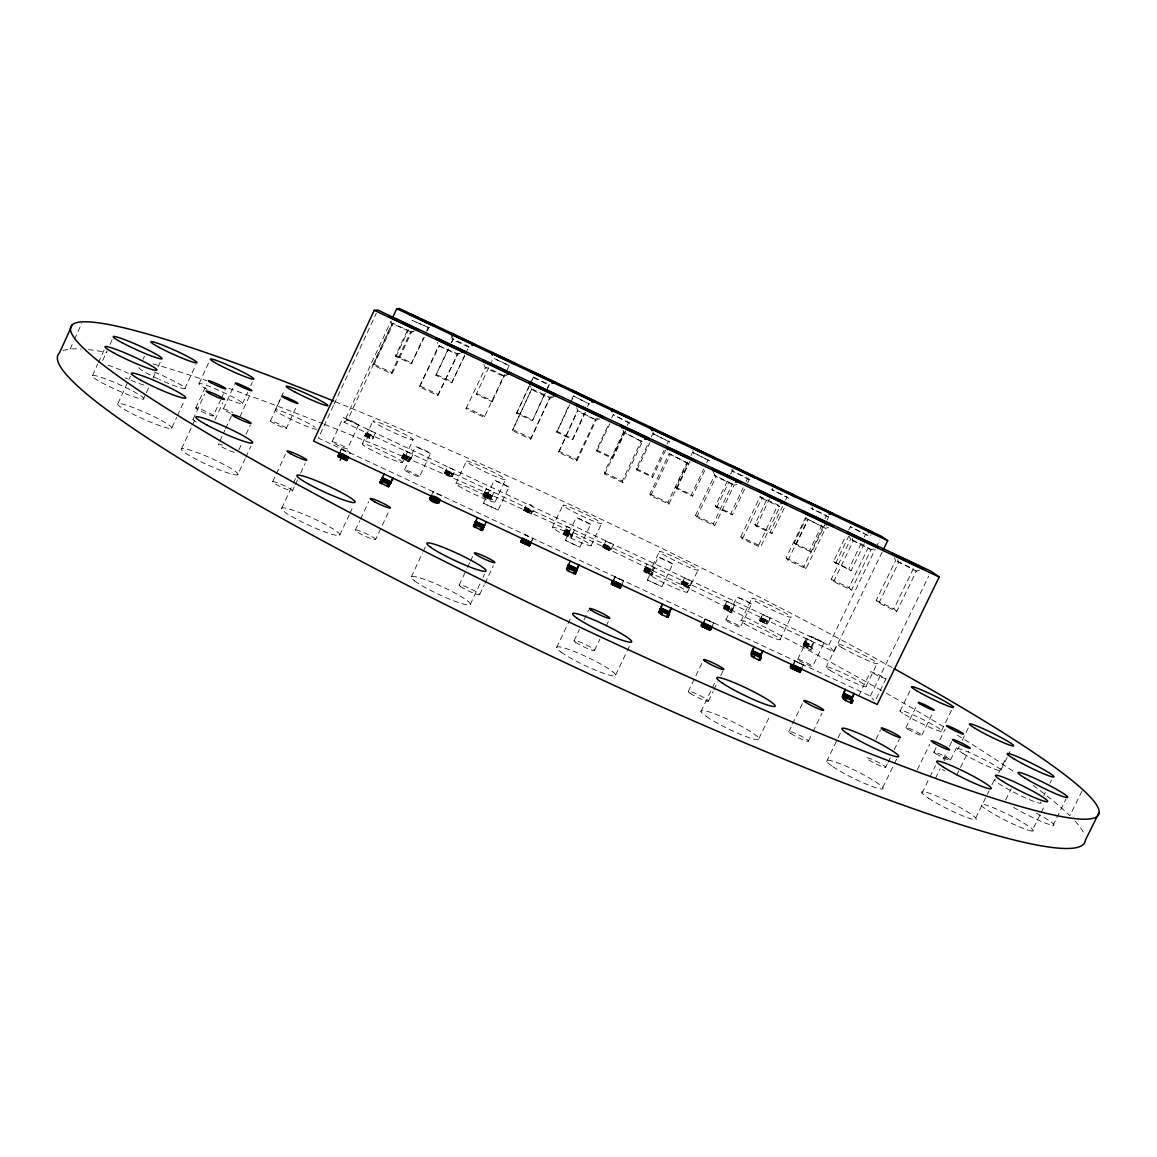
<?xml version="1.0" encoding="UTF-8"?>
<svg xmlns="http://www.w3.org/2000/svg" width="1157" height="1157" viewBox="0 0 1157 1157"><rect width="100%" height="100%" fill="white"/><g stroke="black" fill="none" stroke-linecap="round" stroke-linejoin="round"><path stroke-width="0.75" stroke-dasharray="5 3.75" d="M811.824 647.269C818.028 633.197 808.671 648.021 811.679 650.248L812.619 648.296L811.824 647.269L803.869 643.451L806.198 638.433L813.935 642.251M731.962 612.95L731.557 610.968L734.319 604.778L731.962 612.95L724.412 609.406L724.036 607.454L726.798 601.25L734.493 605.053M531.193 542.315L532.929 538.41L524.338 534.404L522.588 538.294M531.309 513.968L532.206 511.437L530.774 510.454L529.863 512.377L531.251 513.997L523.788 510.497L524.757 507.952L526.233 508.328L525.321 510.251L523.846 509.875M364.73 436.044L365.887 433.21L373.581 436.695L372.279 439.588L364.744 435.987L366.19 433.701L367.912 434.193L367 436.131L365.294 435.639M524.338 534.404L532.914 538.67M811.679 650.248L804.158 646.734L803.869 643.451M523.788 510.512C528.908 492.506 543.457 520.346 524.7 508.559L524.757 507.952M530.615 439.168L549.908 398.21L549.85 397.372L531.757 388.839L512.377 430.592L530.615 439.168L549.85 397.372L553.162 396.084M528.865 386.713L516.572 413.266L532.408 420.729L544.6 394.132M732.323 609.985L724.846 606.21L726.798 601.25M571.356 537.788L572.296 535.807C574.436 530.369 562.837 527.1 563.734 534.216L571.356 537.788L572.903 533.131M653.141 570.893L654.573 567.422L651.854 575.448L644.261 571.905C642.54 564.587 654.139 568 652.794 573.482L651.854 575.448M531.757 388.839L512.377 430.592M530.268 384.124L533.406 377.066L549.141 384.5L546.118 391.601M572.209 535.098L564.486 531.396M806.198 638.433L804.332 643.755L812.619 648.296M652.461 572.599L644.97 568.81L647.023 563.893L654.674 567.668M724.846 606.21L727.088 608.596L732.902 610.983M490.467 499.925C495.731 494.241 483.293 488.341 482.802 496.339L490.467 499.925L492.39 495.427M644.97 568.81L646.821 571.023L652.794 573.482M486.229 488.804L493.923 492.188L492.347 495.615M482.802 496.339L484.335 492.853L491.971 496.425M365.496 434.092L373.219 437.635L375.316 432.964L367.752 429.435L366.19 433.701M490.626 499.318L483.019 495.673M491.566 497.336L483.915 493.677M572.932 533.348L574.436 529.906L566.843 526.348L563.734 534.216M451.968 476.886L453.197 474.269L445.676 470.754L445.373 471.42L447.253 471.347L446.356 473.285L444.462 473.358L451.968 476.886L455.048 470.32L447.528 466.792L444.476 473.314L452.04 476.727M445.141 471.854C454.932 477.161 456.06 475.122 445.503 471.13L446.023 469.988M70.042 349.11L73.686 341.084M74.424 339.478L81.728 323.439M92.574 375.36L97.68 364.166M98.417 362.56L104.246 349.776M102.698 360.463L107.08 350.846M110.002 344.439L112.2 339.637M117.971 403.475L130.394 376.329M143.034 359.321L144.509 356.096M143.41 399.064A28.347 3.008 24.1 0 0 109.25 380.291A28.347 3.008 24.1 0 0 101.136 382.316A28.347 3.008 24.1 0 0 143.41 399.064L149.253 386.293M152.97 378.108L155.168 373.306M158.09 366.914L160.288 362.112M184.86 388.651L195.952 364.498M171.554 428.437A29.822 3.37 24.1 0 0 135.253 408.363A29.822 3.37 24.1 0 0 127.299 411.14A29.822 3.37 24.1 0 0 171.554 428.437L176.688 417.287M177.411 415.696L184.006 401.349M199.12 383.473L208.925 362.17M195.851 407.814L206.857 383.878M193.074 419.355L204.673 394.132M181.663 448.612L191.903 426.383M192.626 424.793L194.824 420.02M213.25 415.927A9.661 0.983 24.4 0 0 201.332 409.433A9.661 0.983 24.4 0 0 199.047 410.258A9.661 0.983 24.4 0 0 213.25 415.927L220.597 399.989M221.32 398.398L224.993 390.43M214.913 419.977L222.896 402.636M230.417 413.266A9.227 0.897 24.5 0 1 223.301 408.942L234.509 384.616M219.83 441.077L224.863 430.173M225.586 428.611L231.342 416.144M242.42 403.721L247.714 392.266M250.722 385.729L252.24 382.446M239.933 416.708L250.404 394.031M238.848 449.943L242.435 442.148M246.036 434.367L250.36 425.024M237.735 474.703A31.08 3.717 24.3 0 0 199.033 453.211A31.08 3.717 24.3 0 0 192.163 457.16A31.08 3.717 24.3 0 0 237.735 474.703L245.067 458.866M245.805 457.275L250.924 446.183M275.366 409.795L280.457 398.789M281.194 397.227L284.824 389.359M270.42 420.931L280.5 399.136M286.372 428.379A8.837 0.839 24.6 0 0 275.221 422.377A8.837 0.839 24.6 0 0 273.573 423.202A8.837 0.839 24.6 0 0 286.372 428.379L297.175 405.051M272.705 481.702L285.461 454.195M281.773 508.169L292.678 484.667M293.401 483.105L295.585 478.405M292.417 490.872A10.905 1.273 24.5 0 0 278.62 483.236A10.905 1.273 24.5 0 0 276.639 484.754A10.905 1.273 24.5 0 0 292.417 490.872L294.673 486.027M295.425 484.407L297.682 479.562M300.675 473.097L305.188 463.393M333.404 405.659L318.349 438.069L870.368 696.109L873.795 700.289M334.156 404.039L376.3 313.287M332.001 441.685L343.181 417.634L351.569 420.801L358.583 424.836L347.389 448.873A8.504 0.781 24.8 0 1 335.241 443.941A8.504 0.781 24.8 0 1 336.456 443.015A8.504 0.781 24.8 0 1 347.389 448.873M882.227 551.903L833.937 651.666L343.991 422.218L390.719 321.689M414.278 331.09L411.502 332.073L392.469 372.944L391.182 373.566L372.785 364.918L391.963 323.685L390.849 320.995M343.991 422.218L347.635 419.962L392.599 323.28M372.785 364.918L374.232 364.368L393.25 323.468L411.502 332.073L391.963 323.685L393.25 323.468M340.129 451.534C340.679 442.596 361.939 462.033 341.272 449.09M340.346 451.375L341.489 448.93M424.33 337.367L411.299 363.688L395.347 356.182L407.481 330.121M395.347 356.182L396.446 355.749L408.479 329.89M391.182 373.566L410.359 332.363L413.599 331.191M362.343 443.796L372.988 420.946M366.827 439.168L369.98 432.4M372.814 439.168L373.725 437.23L372.511 436.334L371.599 438.286L372.308 439.588M411.299 363.688L423.448 337.656M426.47 331.148L427.989 327.894L430.809 326.867M427.338 330.916L428.842 327.677L412.022 320.359L428.842 327.677M339.753 535.127A32.02 4.021 24.6 0 0 298.578 512.218A32.02 4.021 24.6 0 0 293.835 517.714A32.02 4.021 24.6 0 0 339.753 535.127L349.226 514.822M349.964 513.26L353.608 505.435M437.78 395.492L457.738 353.912L437.78 395.492L419.456 386.872L438.662 345.726L457.738 353.912L460.472 352.899M419.456 386.872L439.559 345.321M355.373 530.123L359.798 520.65M360.536 519.074L368.649 501.69M464.521 356.342L451.765 382.75L435.856 375.258L448.005 349.255M451.042 342.747L453.226 339.189L469.048 346.666L467.529 349.891M435.856 375.258L448.699 348.879M451.722 342.429L453.226 339.189L452.257 336.253M401.479 458.273L405.34 450.709L413.006 454.296L409.188 461.889L401.479 458.273L403.822 453.963M402.766 459.213L403.706 457.217L402.419 456.292M402.462 462.569A22.157 1.938 24.9 0 0 373.494 447.18A22.157 1.938 24.9 0 0 371.223 449.827A22.157 1.938 24.9 0 0 402.462 462.569L413.121 439.761A22.171 1.707 25 0 0 384.066 424.532A22.171 1.707 25 0 0 381.94 426.803A22.171 1.707 25 0 0 413.121 439.761M407.481 461.426L408.421 459.43L410.113 459.893L410.981 458.505M404.545 469.829L415.493 446.428L423.39 449.408L430.447 453.428L419.499 476.829A8.258 0.738 25 0 1 407.9 472.128A8.258 0.738 25 0 1 408.652 471.058A8.258 0.738 25 0 1 419.499 476.829M409.188 461.889L410.113 459.893M375.62 539.552A11.165 1.359 24.8 0 0 361.114 531.511A11.165 1.359 24.8 0 0 359.755 533.464A11.165 1.359 24.8 0 0 375.62 539.552L388.911 511.134M451.765 382.75L464.68 355.141M465.447 353.521L469.048 346.666M445.329 471.463L452.879 474.934L453.428 473.777L445.908 470.263M411.039 458.49C386.409 448.164 427.786 465.909 403.692 454.108M465.982 408.754L485.723 367.102L503.859 375.663L484.262 417.359L465.982 408.754L466.633 407.828L484.769 416.361L484.262 417.359M476.25 394.291L476.756 393.582L492.52 401.002L492.144 401.768L476.25 394.291L489.18 366.711M489.946 365.077L493.359 358.149L509.138 365.598L505.84 372.583M431.33 495.644L433.166 491.783L441.8 495.818L439.978 499.694M444.751 472.851L445.662 470.913M492.144 401.768L505.074 374.203M411.27 576.924L422.522 552.959M423.274 551.368L425.516 546.581M455.872 483.568L466.372 461.209M531.887 380.277L533.406 377.066M516.572 413.266L529.516 385.744M486.287 488.616L484.581 492.318L492.217 495.89M484.205 497.336L485.145 495.341L483.742 494.357M483.481 503.237L494.299 480.256L501.776 483.062L508.964 487.14L498.146 510.107L483.481 503.237L498.146 510.107M488.905 499.52L489.83 497.539L491.407 497.944M547.623 387.711L549.141 384.5M532.408 420.729L545.366 393.221M495.08 501.921L505.595 479.605M459.17 585.037L466.734 568.998M467.486 567.393L469.756 562.577M470.509 560.971L472.779 556.155M470.292 604.344L480.054 583.634M483.062 577.256L484.566 574.074M479.707 594.597L484.248 584.979M485 583.374L493.33 565.744M585.558 412.196L572.585 439.646L556.777 432.212L568.796 405.557M571.833 399.136L573.337 395.925L589.376 404.111L573.337 395.925M556.777 432.212L569.75 404.733M570.502 403.113L573.554 396.649M599.572 418.964L596.159 420.049L576.837 460.905L558.643 452.358L577.676 410.504L576.692 407.756M558.643 452.358L577.676 410.504L596.159 420.049L577.965 411.458M531.294 513.375L532.206 511.437M572.585 439.646L584.502 412.962M587.525 406.555L589.043 403.345M531.208 542.069L532.929 538.41M576.837 460.905L576.562 459.546L595.725 419.022L598.979 417.706M552.395 527.375L562.852 505.247M625.648 431.113L612.66 458.534L596.896 451.1L596.506 449.986L608.64 424.359M611.677 417.952L613.196 414.741L629.48 423.057L632.46 422.131M596.896 451.1L609.884 423.664M565.238 535.257L566.178 533.276L564.659 532.234M565.354 540.362L576.157 517.569L583.287 520.231L590.677 524.381L579.874 547.16L565.354 540.362L579.874 547.16M569.909 537.441L570.849 535.46L572.296 535.807M642.28 441.815L623.464 432.111L642.28 441.815L622.929 482.585L604.793 474.052L604.287 472.591L623.464 432.111L622.452 429.363M612.66 458.534L612.154 457.362L624.303 431.749M627.34 425.342L628.858 422.146M604.793 474.052L624.129 433.253L623.03 430.042M524.7 508.559L525.408 507.156M532.263 511.929L532.9 510.671M591.14 545.511L601.626 523.427M622.929 482.585L622.264 481.037L641.455 440.6M665.651 450.001L652.635 477.364L636.914 469.944L636.234 468.701L648.383 443.117M651.42 436.724L652.938 433.528L669.484 441.945L672.506 441.034M636.914 469.944L649.916 442.567M602.551 546.726L603.477 544.802L604.822 545.121L602.725 547.463L610.245 550.934L613.441 544.701L611.098 549.025L609.349 547.247L608.437 549.17L610.202 550.963L602.811 547.449M611.286 549.17L603.65 545.525L605.921 540.984L602.884 547.348M556.618 647.573L567.263 625.156M568.015 623.551L571.066 617.144M609.97 550.211L610.896 548.273M652.635 477.364L651.854 476.048L664.002 450.492M667.039 444.1L668.572 440.904M574.074 640.732L579.426 629.48M584.01 619.848L588.595 610.202M669.122 453.66L688.27 463.509L668.891 504.206L650.798 495.702L649.916 494.053L669.122 453.66L688.27 463.509L691.076 462.699M650.798 495.702L670.178 454.976M613.282 580.424L615.018 576.793L623.551 580.785L621.902 584.704M613.355 580.713L615.018 576.793M621.83 584.415L623.551 580.785M594.611 650.292L599.962 639.04M606.08 626.197L609.146 619.776M668.891 504.206L667.849 502.485L687.07 462.135M704.787 470.436L692.522 496.136L676.831 488.746L675.862 487.372L688.039 461.831M691.076 455.439L692.595 452.257L709.386 460.79L692.595 452.257M676.831 488.746L689.861 461.426M644.261 571.905L645.201 569.938M645.881 573.004L646.821 571.023M648.773 573.843L659.345 551.687M647.399 579.932L658.29 557.11L665.145 559.626L672.81 563.922L661.92 586.729L647.399 579.932L661.92 586.729M650.538 575.174L651.478 573.207M692.522 496.136L691.438 494.704L703.615 469.178M706.667 462.8L708.185 459.618M615.654 674.994L626.327 652.635M627.094 651.044L630.131 644.651M736.98 484.364L734.145 485.159L714.722 525.77L696.688 517.295L695.415 515.458L714.664 475.151L713.594 472.374M696.688 517.295L716.096 476.641L714.664 475.151L734.145 485.159L716.096 476.641M744.587 489.223L732.309 514.879L716.66 507.504L715.402 505.985L727.594 480.502M730.631 474.124L732.164 470.942L730.978 467.92M716.66 507.504L728.939 481.833M688.82 587.713L680.894 583.417L681.82 581.494L683.049 581.754L684.568 577.82L682.24 582.333L689.948 586.006L691.973 581.291L689.702 585.76L687.562 583.866L686.651 585.789L688.748 587.742L689.948 586.006M714.722 525.77L713.305 523.875L732.555 483.597M688.285 586.874L689.196 584.95M687.533 591.979L698.119 569.866M732.309 514.879L730.949 513.303L743.141 487.835M746.178 481.471L747.711 478.275L732.164 470.942L749.201 479.605L752.281 478.723M747.668 482.802L749.201 479.605L747.711 478.275M740.798 536.805L760.077 496.584L777.923 505.002L779.89 506.752L760.438 547.275L742.447 538.815L740.798 536.805L758.63 545.193L760.438 547.275M742.447 538.815L761.899 498.262L760.077 496.584M703.456 622.567L705.192 618.952L713.695 622.914L712.134 626.877M703.63 622.9L705.192 618.952M784.301 507.966L772.008 533.579L756.389 526.218L754.841 524.569L767.048 499.115M756.389 526.218L769.448 498.985M711.96 626.53L713.695 622.914M724.412 609.406L725.352 607.454M726.133 610.563L727.088 608.596M688.27 691.582L701.995 662.99M758.63 545.193L777.923 505.002M725.815 620.094L736.893 597.026L743.546 599.427L751.573 603.896L740.48 626.964M730.761 612.718L731.701 610.751L724.152 607.092M772.008 533.579L770.345 531.873L782.566 506.433M785.617 500.084L787.136 496.903L771.632 489.585L788.915 498.363L787.136 496.903M741.001 620.962L751.79 598.502M700.968 711.512L715.359 681.56M708.518 700.997L713.102 691.481M713.869 689.89L717.673 681.95M720.724 675.616L723.024 670.843M805.359 517.96L825.505 528.272L806.01 568.709L788.091 560.277L786.051 558.093L805.359 517.96L825.505 528.272L828.412 527.52M826.228 521.865L811.592 552.222L796.016 544.889L794.194 543.096L806.415 517.7M759.787 618.012L760.597 618.85L762.825 614.483L759.498 620.846L759.787 618.012L768.667 621.83L770.2 617.939L767.886 622.379L765.399 620.311L764.473 622.22L766.932 624.346L768.667 621.83M788.091 560.277L807.557 519.811M758.876 619.921L759.99 620.123L760.916 618.214M796.016 544.889L808.338 519.305M766.223 623.363L767.149 621.454M811.592 552.222L809.654 550.385L821.889 525.003M824.941 518.654L826.474 515.487L810.999 508.169L828.542 517.063L831.695 516.239M806.01 568.709L803.84 566.467L823.162 526.363M826.995 520.26L828.542 517.063L826.474 515.487M780.208 639.315L791.012 616.898M864.207 543.718L851.104 570.835L833.445 561.593L845.68 536.241M848.746 529.892L850.279 526.724L864.178 533.29M835.556 563.517L848.659 536.371M873.925 548.997L870.99 549.749L851.48 590.099L833.59 581.682L831.189 579.324L850.525 539.278L849.354 536.458M793.152 664.48L794.888 660.878L803.609 665.203L794.888 660.878M793.413 664.856L795.148 661.254M833.59 581.682L853.099 541.302L852.275 538.236M758.963 738.455L769.593 716.443M797.679 659.403L809.061 635.844L815.598 638.158L824.03 642.858L812.648 666.403M804.158 646.734L805.113 644.782M806.01 647.934L806.95 645.982M851.104 570.835L848.876 568.854L861.126 543.515M864.178 537.181L865.711 534.013L868.068 535.734L871.25 534.924M801.599 668.428L803.348 664.827M810.609 650.089L811.549 648.122M851.48 590.099L848.92 587.669L868.271 547.651L850.525 539.278L870.99 549.749L868.271 547.651M833.937 651.666L828.745 645.317L875.285 549.112M876.051 547.507L879.942 539.495M788.799 731.759L803.045 702.328M826.069 667.358L837.205 644.348M919.323 570.43L916.358 571.153L896.805 611.417L878.973 603.028L876.196 600.497L895.561 560.523L894.361 557.703M808.526 740.943L812.272 733.205M813.024 731.658L822.02 713.074M878.973 603.028L898.512 562.721L897.731 559.699M896.805 611.417L893.884 608.828L913.263 568.882L895.561 560.523L916.358 571.153L913.263 568.882M826.648 761.465L840.676 732.569M858.798 695.878L870.57 671.61L877.078 673.866L885.973 678.826L874.186 703.066M866.203 686.13L877.353 663.163M870.368 696.109L928.681 576.114M875.95 739.337L880.549 729.879M900.117 711.107L910.169 690.469M885.77 767.091L887.303 763.938M888.07 762.362L890.369 757.647M894.216 749.779L899.582 738.759M905.917 727.724L916.648 705.712M882.777 787.541L893.696 765.139M894.477 763.533L896.82 758.732M921.883 735.187L932.614 713.189M917.27 769.795L929.736 744.284M941.624 730.515L951.69 709.906M933.858 752.209L936.129 747.581M939.903 739.873L945.182 729.069M922.057 793.08L929.172 778.516M929.968 776.897L935.507 765.587M943.157 759.194L946.325 752.73M949.478 746.279L951.849 741.435M935.492 778.285L940.178 768.725M944.069 760.756L947.973 752.788M950.504 759.975L957.302 746.106M957.692 749.62L959.211 746.511M962.262 740.292L968.351 727.84M956.622 775.378L968.481 751.182M975.698 818.028L989.163 790.607M991.997 784.605L994.384 779.746M998.665 772.992L1006.214 757.604M1001.022 769.853L1007.125 757.445M1007.892 755.883L1011.695 748.131M1005.693 800.008L1011.276 788.669M1043.86 795.51L1045.378 792.429M1049.949 783.159L1051.467 780.078M1032.044 831.001A29.113 3.182 26.7 0 0 1001.326 811.259A29.113 3.182 26.7 0 0 988.078 810.594A29.113 3.182 26.7 0 0 1032.044 831.001L1040.418 814.036M1041.17 812.489L1044.973 804.78M1052.986 825.331L1056.037 819.156M1056.789 817.609L1065.944 799.097M1081.969 791.128L1069.835 815.671A568.333 60.554 25.4 0 0 1032.521 784.981M452.879 474.934L451.837 473.488L450.926 475.426L452.242 476.351M441.8 495.818L433.166 491.783M483.944 364.397L485.217 367.695L503.526 376.329L503.859 375.663M509.138 365.598L493.359 358.149M524.786 508.429L532.336 511.799L524.945 508.125M681.415 584.242L682.963 581.682L682.138 583.678L680.894 583.417M611.214 548.895L603.766 545.41M401.913 457.796L409.636 461.325M682.24 582.333L681.82 581.494M885.973 678.826L879.494 676.599L870.57 671.61M460.284 353.232L457.001 354.375L438.662 345.726L437.317 342.385M503.526 376.329L506.838 375.201M553.263 397.111L549.908 398.21L531.656 389.605L530.427 386.337M824.03 642.858L809.061 635.844M751.573 603.896L736.893 597.026M672.81 563.922L658.29 557.11M590.677 524.381L576.157 517.569M508.964 487.14L494.299 480.256M430.447 453.428L415.493 446.428M358.583 424.836L343.181 417.634M615.09 577.083L623.637 581.074M705.365 619.284L713.869 623.247M347.635 419.962L828.745 645.317M605.979 541.216L613.441 544.701M684.684 578.081L692.103 581.552M763.027 614.772L770.403 618.228M366.147 432.906L373.697 436.449M525.292 507.431L532.77 510.931M604.287 544.426L611.735 547.912M682.919 581.248L690.339 584.719M761.19 617.896L768.566 621.352M445.734 470.595L453.298 474.037M525.162 507.677L532.668 511.307M604.171 544.672L611.706 548.317M682.789 581.494L690.382 585.167M365.916 433.398L373.465 436.941M525.047 507.923L532.524 511.423M604.055 544.904L611.489 548.389M682.673 581.725L690.078 585.196M760.93 618.373L768.306 621.815M365.684 433.658L373.378 437.158M445.517 471.044L453.096 474.486M603.94 545.106L611.503 548.765M682.558 581.928L690.165 585.587M760.8 618.561L768.45 622.249M365.757 433.803L373.248 437.476M682.37 582.217L689.861 585.558M760.597 618.85L768.06 622.177M760.424 618.937L768.234 622.654M365.323 434.482L372.887 438.026M524.584 509.051L532.061 512.551M603.636 546.075L611.084 549.561M682.326 582.911L689.731 586.382M760.626 619.573L768.017 623.03M365.164 434.858L372.728 438.387M444.968 472.215L452.488 475.744M524.396 509.413L531.887 512.913M603.448 546.422L610.896 549.908M682.124 583.258L689.543 586.729M760.424 619.921L767.8 623.377M365.034 435.177L372.583 438.72M444.823 472.533L452.344 476.062M524.237 509.716L531.728 513.231M603.274 546.726L610.722 550.211M681.936 583.562L689.355 587.033M759.99 620.123L767.612 623.666M364.918 435.466L372.467 438.995M444.707 472.808L452.213 476.337M524.107 509.991L531.584 513.491M603.13 546.986L610.578 550.472M681.777 583.808L689.182 587.279M760.048 620.456L767.438 623.912M364.831 435.697L372.38 439.226M444.592 473.039L452.112 476.554M523.991 510.208L531.468 513.708M602.999 547.189L610.448 550.674M681.632 584.01L689.037 587.481L681.516 584.155M759.889 620.658L767.265 624.1M364.773 435.871L372.323 439.4M523.89 510.367L531.381 513.867M725.265 604.46L732.96 608.264M759.759 620.788L767.134 624.245L759.498 620.846M804.665 641.629L812.388 645.447M403.562 454.383L411.27 458.027M565.093 530.036L572.802 533.623M645.259 567.566L653.011 571.168M725.049 604.923L732.829 608.539M804.433 642.092L812.257 645.722M403.431 454.658L411.097 458.244M484.45 492.593L492.087 496.165M565.079 530.34L572.686 533.898M645.331 567.899L652.881 571.442M725.179 605.285L732.699 608.813M804.65 642.497L812.142 645.996M564.891 530.499L572.57 534.158M645.056 568.029L652.779 571.703M724.832 605.386L732.598 609.074M804.231 642.554L812.04 646.257M403.186 455.164L410.865 458.75M491.855 496.671L484.219 493.084L491.754 496.874M564.862 530.846L572.455 534.404M645.114 568.405L652.678 571.948M724.976 605.791L732.497 609.32M804.462 643.003L811.939 646.503M564.674 530.962L572.368 534.621M644.854 568.492L652.591 572.165M724.644 605.849L732.424 609.537M804.043 643.017L811.881 646.734M402.925 455.684L410.663 459.141M484.045 493.489L491.624 497.192M564.703 531.237L572.252 534.939M804.332 643.422L811.809 647.081M402.838 455.815L410.619 459.372M644.666 568.926L652.461 572.672M724.456 606.282L732.338 610.057M402.752 456.191L410.417 459.777M483.727 494.097L491.349 497.669M564.298 531.815L571.891 535.373M644.492 569.345L652.056 572.889M724.296 606.702L731.817 610.231M803.71 643.885L811.202 647.385M402.564 456.567L410.243 460.153M483.554 494.473L491.19 498.045M564.139 532.191L571.732 535.749M644.348 569.736L651.897 573.279M803.58 644.275L811.071 647.775M403.706 457.217L408.421 459.43M485.145 495.341L489.83 497.539M566.178 533.276L570.849 535.46M402.405 456.899L410.07 460.486M483.395 494.806L491.031 498.378M563.994 532.538L571.601 536.096M644.218 570.083L651.767 573.626M724.036 607.454L731.557 610.968M803.479 644.637L810.97 648.137M402.26 457.189L409.925 460.775M483.264 495.109L490.901 498.681M563.878 532.842L571.471 536.4M644.102 570.387L651.666 573.93M723.949 607.758L731.47 611.286M803.406 644.955L810.898 648.455M402.13 457.42L409.809 461.021M483.163 495.355L490.785 498.927M563.792 533.088L571.384 536.646M644.03 570.647L651.593 574.19M723.892 608.018L731.412 611.547M803.363 645.216L810.84 648.73M402.029 457.608L409.708 461.195M483.076 495.543L490.713 499.115M563.719 533.29L571.327 536.848M643.986 570.849L651.536 574.393M723.848 608.235L731.383 611.749M803.334 645.432L810.826 648.947M563.676 533.42L571.269 537.065M643.957 571.081L651.536 574.624M723.848 608.394L731.398 612.01M803.348 645.606L810.883 649.207M396.446 355.749L412.282 363.211M436.652 374.694L452.445 382.128M516.774 412.427L532.495 419.832M556.691 431.228L572.382 438.619M596.506 449.986L612.154 457.362M636.234 468.701L651.854 476.048M675.862 487.372L691.438 494.704M715.402 505.985L730.949 513.303M754.841 524.569L770.345 531.873M794.194 543.096L809.654 550.385M833.445 561.593L848.876 568.854M374.232 364.368L392.469 372.944M420.497 386.12L438.677 394.682M512.652 429.478L530.73 437.982M558.527 451.056L576.562 459.546M604.287 472.591L622.264 481.037M649.916 494.053L667.849 502.485M695.415 515.458L713.305 523.875M786.051 558.093L803.84 566.467M831.189 579.324L848.92 587.669M876.196 600.497L893.884 608.828M468.484 347.013L452.561 339.493L451.404 336.6M533.319 377.645L549.17 385.136M629.48 423.057L613.196 414.741M652.938 433.528L669.484 441.945M868.068 535.734L850.279 526.724M761.899 498.262L779.89 506.752M652.808 431.735L653.734 434.511M692.797 450.623L693.679 453.385M732.685 469.467L733.538 472.201M772.486 488.268L773.295 490.973M812.185 507.012L812.952 509.702M62.984 350.701A568.333 60.554 25.4 0 1 80.947 348.951M88.511 349.588A568.333 60.554 25.4 0 1 106.516 352.393M153.114 363.877A568.333 60.554 25.4 0 1 206.655 380.682M228.912 388.362A568.333 60.554 25.4 0 1 323.092 423.766M324.712 424.402A568.333 60.554 25.4 0 1 884.7 692.276M886.291 693.173A568.333 60.554 25.4 0 1 943.808 726.885M957.287 735.114A568.333 60.554 25.4 0 1 1014.92 772.471M1075.084 821.108A568.333 60.554 25.4 0 1 1084.413 834.573M335.255 401.696A568.854 53.323 25.4 0 1 892.553 667.791M143.873 385.079A26.799 2.69 24.2 0 1 125.404 377.92M108.093 365.193A26.799 2.69 24.2 0 1 128.34 373.349M1036.426 813.154A27.652 2.864 26.7 0 1 1051.106 824.999A27.652 2.864 26.7 0 1 1013.648 807.398M154.271 372.048A25.338 2.43 24.3 0 1 185.019 387.971A25.338 2.43 24.3 0 1 159.55 379.554M158.075 378.874A25.338 2.43 24.3 0 1 139.346 367.391M207.045 389.33A24.037 2.213 24.5 0 1 206.25 385.252A24.037 2.213 24.5 0 1 239.383 400.727A24.037 2.213 24.5 0 1 228.884 399.541M316.859 429.204A22.966 2.054 24.7 0 1 286.936 417.373A22.966 2.054 24.7 0 1 281.599 411.285A22.966 2.054 24.7 0 1 315.181 427.295M1040.432 801.946A26.061 2.56 26.6 0 1 1016.743 793.745A26.061 2.56 26.6 0 1 995.512 779.529M196.357 421.929A10.109 1.07 24.3 0 1 195.027 419.673M234.321 452.459A10.529 1.171 24.4 0 1 219.729 445.662A10.529 1.171 24.4 0 1 224.357 445.85M944.994 770.967A9.892 1.027 26.5 0 1 942.29 769.448M223.301 408.942A9.227 0.897 24.5 0 1 232.817 412.398M468.802 463.292A21.665 1.649 25.2 0 0 502.774 479.186A21.665 1.649 25.2 0 0 486.345 468.773A21.665 1.649 25.2 0 0 468.802 463.292M565.715 507.504A21.433 1.62 25.4 0 0 599.268 523.224A21.433 1.62 25.4 0 0 581.74 512.334A21.433 1.62 25.4 0 0 565.715 507.504M662.657 554.16A21.52 1.62 25.5 0 0 696.21 569.88A21.52 1.62 25.5 0 0 677.366 558.339A21.52 1.62 25.5 0 0 662.657 554.16M755.579 601.235A21.882 1.678 25.7 0 0 789.522 617.129A21.882 1.678 25.7 0 0 769.174 604.807A21.882 1.678 25.7 0 0 755.579 601.235M841.501 647.385A22.547 1.75 25.9 0 0 876.239 663.626A22.547 1.75 25.9 0 0 854.184 650.364A22.547 1.75 25.9 0 0 841.501 647.385M414.669 580.944A32.541 4.223 25 0 0 465.808 604.605A32.541 4.223 25 0 0 441.815 586.512A32.541 4.223 25 0 0 414.669 580.944M561.044 652.114A32.656 4.266 25.5 0 0 612.169 675.746A32.656 4.266 25.5 0 0 585.196 656.193A32.656 4.266 25.5 0 0 561.044 652.114M706.348 716.429A32.338 4.136 26 0 0 756.519 739.641A32.338 4.136 26 0 0 727.131 719.104A32.338 4.136 26 0 0 706.348 716.429M832.722 766.57A31.601 3.89 26.4 0 0 881.229 789.031A31.601 3.89 26.4 0 0 850.337 768.161A31.601 3.89 26.4 0 0 832.722 766.57M928.464 798.171A30.487 3.543 26.6 0 0 974.816 819.648A30.487 3.543 26.6 0 0 943.519 799.082A30.487 3.543 26.6 0 0 928.464 798.171M458.259 485.752A21.65 1.866 25.1 0 0 492.217 501.617A21.65 1.866 25.1 0 0 475.946 490.915A21.65 1.866 25.1 0 0 458.259 485.752M555.186 529.732A21.419 1.837 25.3 0 0 588.739 545.41A21.419 1.837 25.3 0 0 571.356 534.245A21.419 1.837 25.3 0 0 555.186 529.732M652.027 576.432A21.506 1.851 25.6 0 0 685.58 592.095A21.506 1.851 25.6 0 0 666.88 580.293A21.506 1.851 25.6 0 0 652.027 576.432M744.732 623.797A21.867 1.895 25.8 0 0 778.661 639.647A21.867 1.895 25.8 0 0 758.471 627.036A21.867 1.895 25.8 0 0 744.732 623.797M830.307 670.496A22.533 1.996 26 0 0 865.031 686.708A22.533 1.996 26 0 0 843.149 673.143A22.533 1.996 26 0 0 830.307 670.496M904.89 714.592A23.473 2.126 26.2 0 0 940.786 731.325A23.473 2.126 26.2 0 0 917.038 716.646A23.473 2.126 26.2 0 0 904.89 714.592M963 753.453A24.673 2.314 26.4 0 0 1000.458 770.909A24.673 2.314 26.4 0 0 974.758 754.971A24.673 2.314 26.4 0 0 963 753.453M460.385 586.397A11.324 1.403 25.1 0 0 478.174 594.655A11.324 1.403 25.1 0 0 469.756 588.421A11.324 1.403 25.1 0 0 460.385 586.397M575.564 642.236A11.353 1.417 25.5 0 0 593.353 650.494A11.353 1.417 25.5 0 0 584.097 643.842A11.353 1.417 25.5 0 0 575.564 642.236M690.02 693.173A11.266 1.388 25.9 0 0 707.549 701.316A11.266 1.388 25.9 0 0 697.628 694.388A11.266 1.388 25.9 0 0 690.02 693.173M790.737 733.422A11.049 1.316 26.2 0 0 807.817 741.348A11.049 1.316 26.2 0 0 797.448 734.319A11.049 1.316 26.2 0 0 790.737 733.422M868.791 759.889A10.731 1.229 26.4 0 0 885.264 767.539A10.731 1.229 26.4 0 0 874.75 760.583A10.731 1.229 26.4 0 0 868.791 759.889M727.131 621.121A8.171 0.723 25.7 0 0 739.844 627.065A8.171 0.723 25.7 0 0 732.482 622.408A8.171 0.723 25.7 0 0 727.131 621.121M799.169 660.531A8.374 0.767 25.9 0 0 812.113 666.577A8.374 0.767 25.9 0 0 804.231 661.616A8.374 0.767 25.9 0 0 799.169 660.531M907.71 729.055A9.025 0.868 26.3 0 0 921.522 735.505A9.025 0.868 26.3 0 0 912.497 729.821A9.025 0.868 26.3 0 0 907.71 729.055M935.782 753.641A9.444 0.94 26.4 0 0 950.186 760.366A9.444 0.94 26.4 0 0 940.598 754.292A9.444 0.94 26.4 0 0 935.782 753.641"/><path stroke-width="1.5" d="M346.753 460.558L348.257 456.827L339.565 452.763L338.032 456.451L346.753 460.558L348.445 457.782L347.1 456.74M522.197 538.916L520.737 541.852L529.342 545.887L531.208 542.069M761.292 658.044L752.614 653.994L751.92 652.389L754.133 646.633L750.98 653.777L751.515 656.25L758.876 660.126L760.207 660.3L761.292 658.044C758.544 655.354 766.831 645.187 760.756 654.876M671.262 608.163L668.081 617.288L661.24 614.541L658.94 612.01L662.44 603.78M568.477 564.399L566.583 568.998L568.42 571.182L575.448 574.031L578.977 564.775L576.707 569.562M852.897 700.838L846.461 698.264L843.251 695.444L845.333 689.239L842.137 696.774L845.362 700.52L851.812 703.08L852.897 700.838L851.885 698.828L854.242 693.679M529.4 381.998L529.212 383.068L556.633 396.012L556.474 394.783L529.4 381.998L530.34 384.731M669.165 615.018L660.43 610.939L660.097 609.493L662.571 604.099M486.244 521.706L482.295 530.528L473.459 526.406L475.513 521.633M482.295 530.528L484.552 525.191M477.451 517.598L475.686 521.33L484.479 525.437M759.614 657.812L760.511 655.412M850.93 699.985L853.909 693.26M473.459 526.406L475.758 521.084M570.271 560.971L566.67 569.924M348.459 456.668L347.78 458.259L348.445 457.782M440.079 499.477L438.286 503.324C424.142 501.849 429.985 490.525 439.978 499.694M575.564 572.267L576.475 570.083M668.225 614.121L671.132 607.844M483.597 527.39L474.847 523.166M438.301 503.295C443.189 498.551 431.792 500.865 430.925 496.555M339.637 452.922L338.075 456.509M510.599 373.118L510.165 374.073L482.657 361.1L483.438 360.304L510.599 373.118L507.229 374.391M72.298 324.712L59.499 352.842A568.333 60.554 25.4 0 0 544.976 653.141A568.333 60.554 25.4 0 0 1085.425 840.112L1099.15 812.402M374.217 310.307L313.518 441.048L877.223 704.468L939.195 577.01L931.038 571.24L377.804 310.047L374.217 310.307L939.195 577.01M392.99 316.83L396.75 308.717L399.454 308.529L881.489 536.284L887.679 540.652L883.008 550.298M340.144 460.327L343.05 454.094M379.727 482.628L381.911 478.665L390.748 482.787L388.607 486.779L379.727 482.628L382.2 478.043L391.052 482.18L393.105 477.913M381.767 479.128L384.11 473.98M381.174 483.756L382.244 481.457L380.798 480.343M386.612 486.287L387.682 484.002L389.678 484.479M388.607 486.779L392.946 478.116M439.27 501.198L439.935 499.781M475.05 527.592L476.134 525.307L474.529 524.121M480.459 530.123L481.543 527.838L483.366 528.243M391.109 482.194L390.603 483.264M568.42 571.182L569.49 568.911L567.74 567.653M573.785 573.698L574.87 571.413L576.519 571.746M529.385 545.844L531.193 542.315L522.588 538.294M613.702 581.32L612.154 581.016L611.359 584.213L613.355 580.713L621.902 584.704L620.065 588.06L611.33 584.169M659.345 613.21L660.43 610.939M661.24 614.541L662.325 612.27M666.591 617.028L667.676 614.772M701.489 626.313L703.63 622.9L712.134 626.877L710.904 629.162L710.065 630.247L701.431 626.27L701.952 622.972L703.34 623.204M530.47 543.819C518.553 539.148 519.782 536.732 530.947 542.835M751.515 656.25L752.614 653.994M753.569 657.639L754.653 655.383M758.876 660.126L759.975 657.87M613.282 580.424L612.458 581.928M792.502 664.87L791.272 664.711L790.217 666.895L791.041 668.124L799.675 672.116L801.873 668.804L793.413 664.856L791.113 668.182M843.178 699.045L844.263 696.803M845.362 700.52L846.461 698.264M850.655 702.979L851.74 700.737M703.456 622.567L702.516 624.086L701.952 622.972M529.458 545.728L520.751 541.881L522.328 538.641M711.96 626.53L711.078 628.005M793.152 664.48L792.155 665.955L791.272 664.711M621.54 585.008L620.991 585.919L620.658 584.979M430.708 497.062L431.084 496.396L429.652 499.289M491.363 352.249L490.77 352.842L514.663 364.122L514.981 363.399L491.363 352.249L492.361 355.199M701.576 626.284L710.181 630.16L709.371 629.119M464.579 351.395L463.552 352.075L435.972 339.059L437.346 338.538L464.579 351.395L461.845 352.408M474.963 344.497L474.196 345.017L450.247 333.708L451.288 333.317L474.963 344.497L471.998 345.581M791.229 668.168L799.805 672.029M868.285 532.784L870.859 531.54L874.432 534.1L847.734 520.621L870.859 531.54M826.156 524.945L829.164 523.528L832.765 526.377L805.793 513.636L802.524 510.946L829.164 523.528M829.077 514.258L831.695 513.043L834.848 515.4L808.512 502.095L831.695 513.043M780.975 503.613L784.027 502.21L787.064 504.799L760.004 492.029L757.314 489.599L784.027 502.21M735.664 482.223L738.759 480.849L741.232 483.163L714.1 470.349L711.974 468.195L713.059 470.986M644.666 439.27L647.877 437.939L649.193 439.718L621.916 426.832L620.933 425.226L647.877 437.939M591.892 402.217L594.727 401.089L595.291 402.217L571.515 390.994L571.225 389.981L594.727 401.089M553.162 396.084L556.474 394.783M552.019 383.386L554.897 382.273L555.013 383.198L531.193 371.947L531.338 371.137L554.897 382.273M700.911 625.17L702.285 625.402M339.319 453.298L348.011 457.348M431.084 496.179L439.732 500.214M613.109 581.233L621.656 585.225M703.384 623.406L711.888 627.383M793.152 665.362L801.613 669.325M339.088 453.804L347.78 457.868M430.852 496.686L439.486 500.721M522.096 539.321L530.701 543.342M612.863 581.725L621.41 585.731M703.123 623.912L711.627 627.875M792.892 665.853L801.353 669.802M338.871 454.296L347.563 458.346M612.617 582.202L621.164 586.194M702.878 624.375L711.381 628.352M792.646 666.316L801.092 670.265M338.668 454.744L347.36 458.808M430.418 497.611L439.053 501.646M521.648 540.247L530.239 544.253M612.386 582.636L620.933 586.628M702.632 624.809L711.136 628.772M792.386 666.736L800.846 670.698M338.495 455.164L347.187 459.228M430.23 498.016L438.865 502.066M521.445 540.637L530.036 544.658M612.169 583.027L620.716 587.033M702.4 625.199L710.904 629.162M792.155 667.126L800.601 671.074M612.646 583.518L616.536 585.341M338.35 455.54L347.028 459.589M430.057 498.392L438.691 502.427M521.272 540.999L529.863 545.019M611.981 583.374L620.528 587.38M702.198 625.532L710.687 629.509M791.923 667.459L800.369 671.407M338.22 455.858L346.912 459.908M429.912 498.696L438.546 502.731M521.113 541.302L529.704 545.309M611.807 583.678L620.34 587.669M701.995 625.807L710.499 629.784M791.706 667.734L800.167 671.682M338.133 456.118L346.811 460.168M429.797 498.942L438.431 502.977M520.968 541.534L529.559 545.554M611.648 583.909L620.195 587.901M701.836 626.038L710.326 630.001M791.518 667.936L799.979 671.884M338.061 456.321L346.753 460.37M429.724 499.13L438.358 503.165M611.518 584.068L620.065 588.06M382.36 477.725L391.196 481.862M568.506 564.688L577.242 568.767M660.806 607.801L669.498 611.865M752.585 650.682L761.234 654.717M843.858 693.318L852.463 697.338M475.541 521.648L484.335 525.755M568.347 565.006L577.097 569.085M660.647 608.119L669.339 612.183M752.44 651.001L761.089 655.036M843.713 693.636L852.319 697.657M382.056 478.362L390.892 482.483M475.397 521.966L484.19 526.073M568.217 565.325L576.953 569.403M660.517 608.437L669.209 612.501M752.296 651.319L760.944 655.354M843.583 693.954L852.174 697.975M475.252 522.255L484.045 526.363M568.073 565.628L576.822 569.707M660.387 608.741L669.079 612.805M752.18 651.622L760.829 655.657M843.467 694.258L852.058 698.278M381.781 478.94L390.618 483.062M475.122 522.545L483.915 526.652M567.957 565.903L576.707 569.982M660.271 609.03L668.963 613.08M752.064 651.912L760.713 655.947M843.366 694.547L851.957 698.568M381.651 479.186L390.502 483.308M475.006 522.79L483.814 526.898M567.856 566.149L576.591 570.242M660.17 609.276L668.876 613.34M751.978 652.172L760.641 656.207M843.294 694.807L851.885 698.828M381.55 479.388L390.401 483.51L381.463 479.548M474.92 522.993L483.713 527.1M567.769 566.366L576.519 570.459M660.097 609.493L668.804 613.557M751.92 652.389L760.568 656.424M843.236 695.039L851.841 699.059M576.461 570.618L567.711 566.54L576.417 570.806M660.054 609.667L668.746 613.731M760.539 656.612L751.891 652.562L760.554 656.814M851.812 699.247L843.207 695.227L851.856 699.464M381.362 479.707L390.256 483.785M474.804 523.282L483.568 527.447M660.025 609.797L668.732 613.933M382.244 481.457L387.682 484.002M476.134 525.307L481.543 527.838M569.49 568.911L574.87 571.413M658.969 611.836L661.862 613.196M658.94 612.01L661.862 613.485M611.012 408.768L634.455 419.861L635.453 421.191L611.749 409.997L611.012 408.768L612.096 411.762M650.697 427.526L674.097 438.575L675.529 440.123L651.868 428.958L650.697 427.526L651.825 430.52M396.75 308.717L887.679 540.652M666.519 446.747L693.376 459.416L695.27 461.469L668.081 448.627L666.519 446.747L667.56 449.509M711.974 468.195L738.759 480.849M437.144 501.516L438.648 502.644M346.059 458.967L347.418 460.009M850.771 701.706L851.812 703.08M760.207 660.3L759.426 658.94M667.661 616.189L668.081 617.288M620.933 425.226L621.945 427.974M451.288 333.317L452.257 336.253M619.617 587.192L619.863 588.161M612.154 581.016L612.386 581.957M575.333 573.077L575.448 574.031M894.144 668.688A568.854 53.323 25.4 0 1 949.087 783.246A568.854 53.323 25.4 0 1 174.852 413.541A568.854 53.323 25.4 0 1 333.635 401.045M418.444 329.615L416.824 330.02L389.171 316.96L391.124 316.729L418.444 329.615M434.858 325.551L433.629 325.855L409.636 314.516L411.111 314.328L434.858 325.551M713.638 457.261L690.295 446.24L691.9 447.86L715.503 459.011L713.638 457.261M753.077 475.903L729.792 464.897L755.376 477.855L753.077 475.903M792.429 494.487L769.203 483.51L795.163 496.642L792.429 494.487M602.233 416.39L575.231 403.634L575.622 404.979L602.971 417.894L602.233 416.39M874.171 544.773L847.604 532.234L851.436 535.185L878.337 547.883L874.171 544.773M919.063 565.961L892.568 553.451L896.964 556.676L923.792 569.345L919.063 565.961M121.948 342.631A26.828 2.372 24.3 0 0 161.749 358.916A26.828 2.372 24.3 0 0 129.266 341.474A26.828 2.372 24.3 0 0 121.948 342.631M114.413 353.261A28.375 2.647 24.3 0 0 156.571 370.341A28.375 2.647 24.3 0 0 122.266 351.8A28.375 2.647 24.3 0 0 114.413 353.261M141.328 380.479A29.851 2.965 24.3 0 0 185.467 398.167A29.851 2.965 24.3 0 0 148.993 378.339A29.851 2.965 24.3 0 0 141.328 380.479M206.958 425.038A31.109 3.269 24.4 0 0 252.4 443.015A31.109 3.269 24.4 0 0 213.495 421.799A31.109 3.269 24.4 0 0 206.958 425.038M309.281 484.45A32.049 3.543 24.7 0 0 355.069 502.312A32.049 3.543 24.7 0 0 313.677 479.721A32.049 3.543 24.7 0 0 309.281 484.45M430.52 547.174A32.584 3.717 25.1 0 0 481.688 570.922A32.584 3.717 25.1 0 0 457.362 553.465A32.584 3.717 25.1 0 0 430.52 547.174M577.141 618.257A32.7 3.76 25.5 0 0 628.294 641.976A32.7 3.76 25.5 0 0 600.975 623.059A32.7 3.76 25.5 0 0 577.141 618.257M722.373 683.107A32.367 3.645 25.9 0 0 772.572 706.392A32.367 3.645 25.9 0 0 742.837 686.477A32.367 3.645 25.9 0 0 722.373 683.107M848.414 734.261A31.629 3.428 26.3 0 0 896.95 756.794A31.629 3.428 26.3 0 0 865.74 736.503A31.629 3.428 26.3 0 0 848.414 734.261M943.606 767.236A30.516 3.124 26.5 0 0 989.973 788.799A30.516 3.124 26.5 0 0 958.372 768.769A30.516 3.124 26.5 0 0 943.606 767.236M1002.512 781.235A29.127 2.806 26.5 0 0 1046.492 801.7A29.127 2.806 26.5 0 0 1015.499 782.436A29.127 2.806 26.5 0 0 1002.512 781.235M1025.015 778.126A27.667 2.516 26.5 0 0 1066.711 797.549A27.667 2.516 26.5 0 0 1036.976 779.341A27.667 2.516 26.5 0 0 1025.015 778.126M159.333 347.505A25.353 2.14 24.4 0 0 196.704 362.893A25.353 2.14 24.4 0 0 165.639 346.333A25.353 2.14 24.4 0 0 159.333 347.505M218.702 364.672A24.051 1.952 24.6 0 0 253.745 379.178A24.051 1.952 24.6 0 0 223.72 363.284A24.051 1.952 24.6 0 0 218.702 364.672M294.833 391.977A22.981 1.808 24.8 0 0 327.793 405.659A22.981 1.808 24.8 0 0 298.419 390.198A22.981 1.808 24.8 0 0 294.833 391.977M916.546 690.657A23.487 1.88 26.1 0 0 952.457 707.433A23.487 1.88 26.1 0 0 928.536 693.072A23.487 1.88 26.1 0 0 916.546 690.657M975.25 728.462A24.687 2.039 26.3 0 0 1012.708 745.947A24.687 2.039 26.3 0 0 986.82 730.371A24.687 2.039 26.3 0 0 975.25 728.462M1013.604 758.616A26.09 2.256 26.4 0 0 1053 776.983A26.09 2.256 26.4 0 0 1025.131 760.106A26.09 2.256 26.4 0 0 1013.604 758.616M211.557 383.039A9.661 0.868 24.5 0 0 225.731 388.839A9.661 0.868 24.5 0 0 213.77 382.417A9.661 0.868 24.5 0 0 211.557 383.039M209.504 393.481A10.109 0.955 24.5 0 0 224.342 399.498A10.109 0.955 24.5 0 0 211.832 392.744A10.109 0.955 24.5 0 0 209.504 393.481M235.695 417.272A10.543 1.041 24.5 0 0 251.069 423.462A10.543 1.041 24.5 0 0 237.923 416.332A10.543 1.041 24.5 0 0 235.695 417.272M290.942 453.906A10.905 1.128 24.6 0 0 306.677 460.168A10.905 1.128 24.6 0 0 292.822 452.633A10.905 1.128 24.6 0 0 290.942 453.906M374.564 501.748A11.18 1.2 24.8 0 0 390.386 507.981A11.18 1.2 24.8 0 0 375.808 500.055A11.18 1.2 24.8 0 0 374.564 501.748M475.541 554.232A11.339 1.244 25.1 0 0 493.345 562.519A11.339 1.244 25.1 0 0 484.797 556.488A11.339 1.244 25.1 0 0 475.541 554.232M590.894 610.014A11.368 1.258 25.5 0 0 608.683 618.286A11.368 1.258 25.5 0 0 599.326 611.865A11.368 1.258 25.5 0 0 590.894 610.014M705.307 661.341A11.281 1.229 25.8 0 0 722.85 669.513A11.281 1.229 25.8 0 0 712.799 662.787A11.281 1.229 25.8 0 0 705.307 661.341M805.764 702.357A11.064 1.157 26.1 0 0 822.844 710.326A11.064 1.157 26.1 0 0 812.373 703.485A11.064 1.157 26.1 0 0 805.764 702.357M883.398 729.893A10.746 1.085 26.3 0 0 899.871 737.573A10.746 1.085 26.3 0 0 889.256 730.79A10.746 1.085 26.3 0 0 883.398 729.893M933.395 742.649A10.341 0.998 26.3 0 0 949.174 750.011A10.341 0.998 26.3 0 0 938.689 743.416A10.341 0.998 26.3 0 0 933.395 742.649M954.684 741.304A9.892 0.911 26.3 0 0 969.768 748.333A9.892 0.911 26.3 0 0 959.616 742.056A9.892 0.911 26.3 0 0 954.684 741.304M238.443 385.252A9.227 0.795 24.6 0 0 251.893 390.791A9.227 0.795 24.6 0 0 240.381 384.645A9.227 0.795 24.6 0 0 238.443 385.252M285.143 398.225A8.837 0.738 24.7 0 0 297.899 403.489A8.837 0.738 24.7 0 0 286.705 397.56A8.837 0.738 24.7 0 0 285.143 398.225M920.003 703.846A9.025 0.767 26.2 0 0 933.815 710.311A9.025 0.767 26.2 0 0 924.718 704.772A9.025 0.767 26.2 0 0 920.003 703.846M948.639 727.363A9.444 0.824 26.3 0 0 963.043 734.102A9.444 0.824 26.3 0 0 953.382 728.172A9.444 0.824 26.3 0 0 948.639 727.363"/></g></svg>
